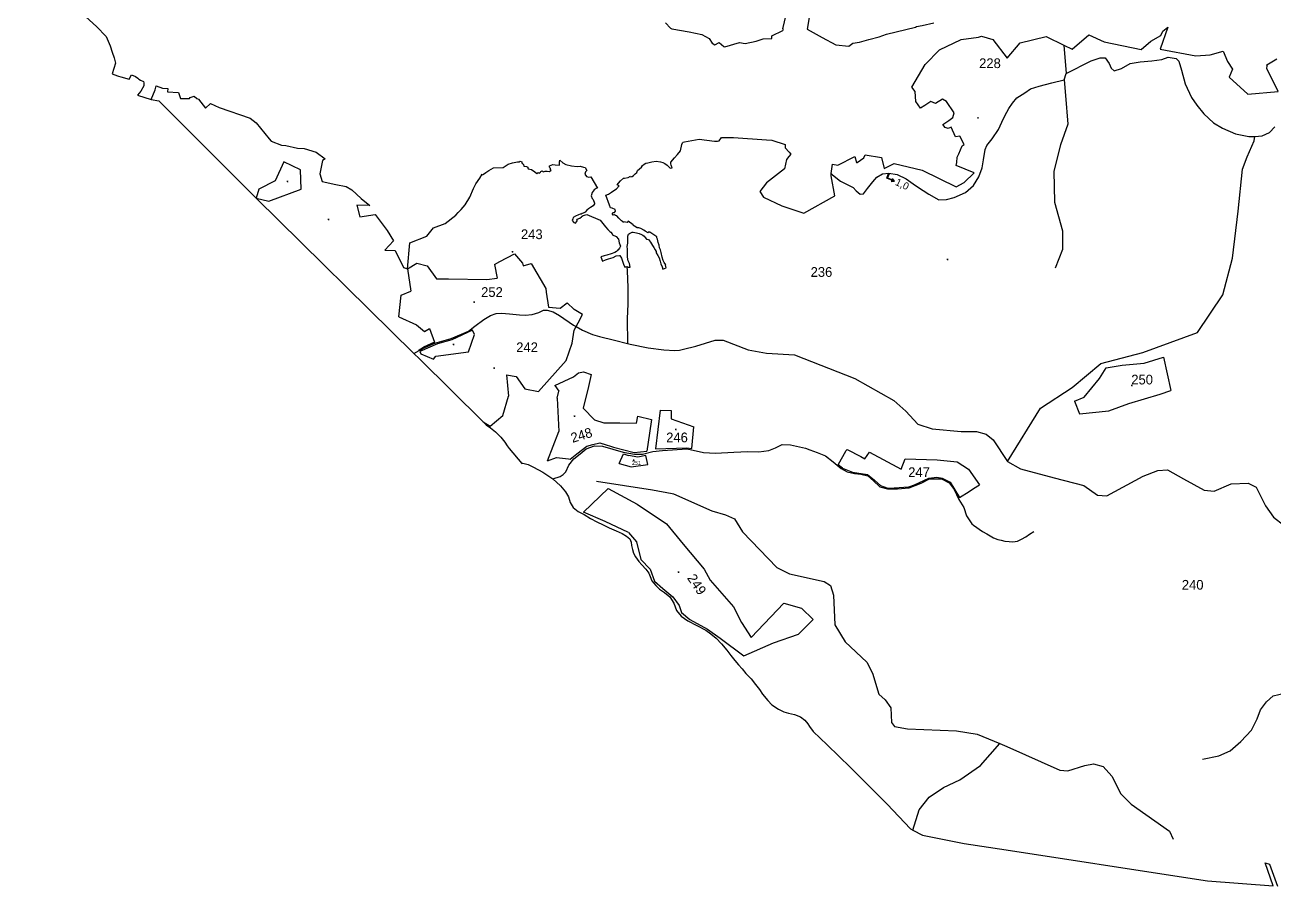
# Model space of a CAD drawing. Extents: x -2 to 556627, y -26 to 1844389.
# Drawn here: x 552047 to 554618, y 1838187 to 1839960 of the extents above; entities that cross this region are included whole.
import ezdxf

# ---------------------------------------------------------------- set-up
doc = ezdxf.new("R2010")
doc.units = 0
for name, color, linetype in [('Level 10', 7, 'Continuous'), ('Level 11', 7, 'Continuous'), ('Level 13', 7, 'Continuous')]:
    doc.layers.add(name, color=color, linetype=linetype)

msp = doc.modelspace()

# ---------------------------------------------------------------- linework, layer by layer
at = {"layer": 'Level 10'}
for p, q in [((554185.49, 1839918.8), (554190.82, 1839860.28)), ((554260.42, 1839892.84), (554270.71, 1839892.81)), ((554387.4, 1839889.35), (554400.17, 1839893.8)), ((554400.17, 1839893.8), (554417.17, 1839891.44)), ((554417.17, 1839891.44), (554422.24, 1839885.85)), ((554422.24, 1839885.85), (554427.59, 1839867.06)), ((554160.91, 1839841.17), (554186.43, 1839847.2)), ((554186.43, 1839847.2), (554190.82, 1839860.28)), ((554459.59, 1839794.84), (554474.11, 1839777.48)), ((554038.26, 1839725.72), (554050.93, 1839744.74)), ((554050.93, 1839744.74), (554058.18, 1839759.84)), ((554027.17, 1839711.99), (554038.26, 1839725.72)), ((553707.14, 1839654.2), (553709.33, 1839651.65)), ((553709.33, 1839651.65), (553726.27, 1839638.78)), ((553983.44, 1839615.29), (554000, 1839629.35)), ((552523.45, 1839603.69), (552847.92, 1839284.09)), ((553055, 1839489), (553071.78, 1839469.89)), ((552834.83, 1839458.11), (552853.99, 1839469.69)), ((552834.83, 1839458.11), (552841.92, 1839411.96)), ((553013.68, 1839467.18), (553019, 1839439)), ((553071.78, 1839469.89), (553073, 1839464)), ((553073, 1839464), (553089, 1839469)), ((553120, 1839410), (553125, 1839379)), ((553178, 1839332), (553181.85, 1839339.22)), ((553181.85, 1839339.22), (553186, 1839347)), ((552847.92, 1839284.09), (552859.11, 1839290.25)), ((554351.26, 1839263.59), (554390.93, 1839276.12)), ((554390.93, 1839276.12), (554406.17, 1839207.33)), ((553038.77, 1839239.88), (553058.5, 1839236.49)), ((553038.77, 1839239.88), (553042.31, 1839195.82)), ((553138, 1839218), (553176.6, 1839235.89)), ((553138, 1839218), (553146, 1839206)), ((553143, 1839192), (553146, 1839206)), ((554384.33, 1839199.8), (554406.17, 1839207.33)), ((553030.68, 1839156.05), (553042.31, 1839195.82)), ((553143, 1839192), (553146.09, 1839122.94)), ((554207.42, 1839185.44), (554217.99, 1839159.65)), ((553004.9, 1839133.9), (553030.68, 1839156.05)), ((553306, 1839140.35), (553309, 1839155)), ((552990.21, 1839143.12), (553004.9, 1839133.9)), ((553123.08, 1839062.91), (553146.09, 1839122.94)), ((553272, 1839141), (553306, 1839140.35)), ((553236.7672, 1839098.0792), (553237.7169, 1839097.764)), ((553237.7169, 1839097.764), (553259.09, 1839090.67)), ((553259.09, 1839090.67), (553301.31, 1839080.05)), ((553301.31, 1839080.05), (553327.32, 1839082.6)), ((553739.64, 1839086.16), (553768, 1839072)), ((553768, 1839072), (553776, 1839067)), ((553851, 1839046), (553859, 1839067)), ((553859, 1839067), (553925, 1839065)), ((553990.98, 1839000), (554000, 1839005.93)), ((554000, 1839005.93), (554011.82, 1839013.7)), ((553402.05, 1838891.13), (553445.46, 1838839.56)), ((553445.46, 1838839.56), (553457.64, 1838817.19)), ((553343.4, 1838814.91), (553360.54, 1838800.12)), ((553457.64, 1838817.19), (553505.63, 1838762)), ((553505.63, 1838762), (553522.07, 1838730.11)), ((553542, 1838699), (553609.14, 1838769.47)), ((553522.07, 1838730.11), (553542, 1838699))]:
    msp.add_line(p, q, dxfattribs=at)
for points in [[(552047.39, 1840091.88), (552194.41, 1839957.15), (552214.49, 1839936.53), (552222.56, 1839917.39), (552226.88, 1839903.95), (552230.76, 1839892.42), (552233.44, 1839881.9), (552227.06, 1839859.5), (552237.83, 1839855.41), (552239.8, 1839854.85), (552244.64, 1839853.47), (552261.53, 1839848.66), (552266.55, 1839857.66), (552274.58, 1839854.04), (552279.67, 1839850.45), (552281.97, 1839848.51), (552285.31, 1839846.33), (552291.22, 1839844.02), (552292.1, 1839840.96), (552291.74, 1839835.14), (552285.84, 1839823.88), (552279.26, 1839815.69), (552307.23, 1839806.72)], [(553365.89, 1839964.61), (553376.4, 1839953.78), (553378.55, 1839951.96), (553414.74, 1839946.31), (553440.64, 1839940.89), (553455.88, 1839932.66), (553461.62, 1839922.58), (553467.66, 1839919.27), (553475.94, 1839923.86), (553485.86, 1839916.01), (553488.19, 1839915.44), (553518.06, 1839924.38), (553529.6, 1839921.81), (553552.28, 1839927.1), (553566.52, 1839931.82), (553584.81, 1839932.17), (553584.89, 1839938.05), (553607.31, 1839948.94), (553608.66, 1839951.41), (553607.07, 1839952.49), (553623.62, 1840022.04)], [(553666.24, 1840004.16), (553657.44, 1839951.55), (553688.32, 1839934.14), (553716.44, 1839919.18), (553742.84, 1839916.32), (553751.34, 1839922.93), (553764.8, 1839924.57), (553784.05, 1839929.96), (553805.93, 1839935.56), (553820.5, 1839941.02), (553880.71, 1839955.43), (553882.71, 1839957.36), (553893.87, 1839959.32), (553918.05, 1839964.91)], [(554185.49, 1839918.8), (554203.18, 1839910.11), (554237.03, 1839940.1), (554268.95, 1839925.59), (554344.86, 1839909.39), (554365.05, 1839926.55), (554385.71, 1839938.45), (554389.54, 1839947.28), (554399.55, 1839955.47), (554383.83, 1839910.06), (554457.38, 1839896.88), (554486.71, 1839898.77), (554513.42, 1839906.03), (554522.3, 1839884.9), (554532.79, 1839869.1), (554526.32, 1839852.87), (554564.26, 1839817.86), (554626.87, 1839823.47), (554603.42, 1839870.81), (554603.94, 1839876.06), (554603.57, 1839878.19), (554624.2, 1839890.57)], [(553707.14, 1839654.2), (553709.63, 1839673.74), (553720.66, 1839671.31), (553755.85, 1839689.1), (553758.99, 1839677.06), (553760.35, 1839676.85), (553774.25, 1839686.76), (553776.56, 1839692.8), (553810.09, 1839687.5), (553815.62, 1839664.85), (553836.22, 1839674.91), (553894.35, 1839661.01), (553964.29, 1839626.9), (553980.53, 1839635.94), (554001.09, 1839655.5), (553964.23, 1839671.03), (553965.36, 1839676.77), (553966.09, 1839687.75), (553969.47, 1839694.86), (553969.47, 1839694.97), (553976.19, 1839711.05), (553980.35, 1839714.02), (553971.57, 1839731.26), (553962.79, 1839729.65), (553953.9, 1839749.64), (553947.91, 1839746.78), (553941.69, 1839748.79), (553936.34, 1839754.95), (553948.76, 1839763.82), (553956.99, 1839769.69), (553959.67, 1839779.31), (553943.88, 1839802.58), (553935.84, 1839807.14), (553921.77, 1839798.73), (553912.27, 1839802.31), (553899.32, 1839794.66), (553890.7, 1839788.83), (553880.87, 1839802.76), (553879.71, 1839823.52), (553873.16, 1839831.9), (553900.19, 1839878.66), (553930.14, 1839909.02), (553974.1, 1839930.04), (554010.41, 1839935.19), (554015.96, 1839937.38), (554039.64, 1839930.02), (554069.36, 1839892), (554095.61, 1839923.57), (554149.66, 1839936.39), (554185.49, 1839918.8)], [(554190.82, 1839860.28), (554241.66, 1839886.33), (554260.42, 1839892.84)], [(554270.71, 1839892.81), (554279.02, 1839880.8), (554283.04, 1839871.29), (554289.15, 1839865.82), (554304.43, 1839870.36), (554322.44, 1839880.92), (554342.91, 1839884.55)], [(554342.91, 1839884.55), (554367.14, 1839886.69), (554387.4, 1839889.35)], [(554427.59, 1839867.06), (554435.77, 1839838.93), (554448.7, 1839811.01), (554459.59, 1839794.84)], [(554079.95, 1839799.01), (554088.95, 1839809.9), (554105.52, 1839820.8), (554117.35, 1839828.85), (554134.87, 1839834.54), (554160.91, 1839841.17)], [(554186.43, 1839847.2), (554189.17, 1839814.66), (554193.86, 1839755.75), (554178.61, 1839713.39), (554165, 1839659.03), (554166.26, 1839595.62), (554183.25, 1839536.58), (554182.65, 1839497.74), (554167.78, 1839459.66)], [(552307.23, 1839806.72), (552315.13, 1839826.9), (552317.3, 1839835.15), (552330.38, 1839830.29), (552341.28, 1839829.34), (552341.07, 1839822.76), (552363.57, 1839821.27), (552367.39, 1839808.64), (552386.3, 1839809.14), (552387.63, 1839810.83), (552395.49, 1839813.77), (552400.99, 1839808.49), (552404.32, 1839807.18), (552418.83, 1839789.13), (552429.52, 1839798.86), (552447.32, 1839790.16), (552510.94, 1839768.64), (552523.1, 1839758.8), (552549.76, 1839725.9), (552554.17, 1839720.98), (552575.13, 1839712.95), (552584.33, 1839711.76), (552608.29, 1839706.32), (552621.75, 1839706.09), (552646.81, 1839698.09), (552665.37, 1839684.51), (552660.08, 1839680.88), (552654.36, 1839653.83), (552659.43, 1839638.04), (552687.41, 1839631.82), (552708.21, 1839627.76), (552719.99, 1839620.62), (552739.44, 1839603.1), (552757.43, 1839588.64), (552730.51, 1839588.88), (552736.89, 1839565.3), (552768.13, 1839570.08), (552792.72, 1839536.86), (552805.9, 1839515.47), (552788.3, 1839496.68), (552809.37, 1839495.55), (552826.21, 1839460.86), (552834.83, 1839458.11)], [(552307.23, 1839806.72), (552323.13, 1839804.01), (552523.45, 1839603.69)], [(554058.18, 1839759.84), (554064.33, 1839773.42), (554072.85, 1839788.11), (554079.95, 1839799.01)], [(554474.11, 1839777.48), (554493.76, 1839758.67), (554512.63, 1839747.93), (554539.34, 1839736.25)], [(554579.15, 1839730.68), (554593.76, 1839731.76), (554609.37, 1839739.09), (554620.22, 1839750.24)], [(553286.19, 1839462.66), (553288.94, 1839461.71), (553292.78, 1839461.29), (553291.56, 1839468.83), (553289.29, 1839474.9), (553287.92, 1839482.03), (553287.71, 1839489.85), (553287.37, 1839494.78), (553287.9, 1839498.86), (553287.02, 1839504.06), (553288.11, 1839510.83), (553288.06, 1839519.3), (553287.99, 1839525.46), (553289.77, 1839529.5), (553292, 1839530.81), (553294.67, 1839532.1), (553297.52, 1839533.34), (553299.11, 1839533.39), (553306.01, 1839532.23), (553311.31, 1839530.65), (553316.62, 1839528.47), (553319.49, 1839527.13), (553322.02, 1839525.56), (553324.18, 1839522.47), (553326.56, 1839519.41), (553330.58, 1839518.36), (553334.91, 1839513.19), (553339.13, 1839506.18), (553341.78, 1839502.01), (553344.73, 1839496.95), (553346.73, 1839493.74), (553346.91, 1839490.75), (553349.77, 1839485.43), (553352.54, 1839481.03), (553355.01, 1839473.68), (553356.36, 1839468.65), (553358.64, 1839462.47), (553360.59, 1839457.54), (553366.95, 1839459.98), (553365.66, 1839465.62), (553366.75, 1839466.16), (553362.8, 1839471.26), (553361.11, 1839475.34), (553359.2, 1839481.86), (553356.97, 1839491.41), (553355.59, 1839497.07), (553353.5, 1839501.49), (553352.65, 1839506.77), (553350.75, 1839512.19), (553349.03, 1839518.96), (553347.97, 1839522), (553347.73, 1839523.85), (553333.81, 1839533.44), (553331.62, 1839533.99), (553330.24, 1839532.56), (553324.13, 1839535.71), (553321.2, 1839537.63), (553315.23, 1839540.92), (553309.03, 1839543.45), (553308.48, 1839542.11), (553303.6, 1839545.21), (553302.1, 1839546.06), (553298.44, 1839548.07), (553299.28, 1839548.92), (553288.73, 1839556.6), (553287.04, 1839553.76), (553280.36, 1839554.93), (553279.48, 1839553.55), (553277.43, 1839555.31), (553275.26, 1839556.84), (553269.73, 1839562.51), (553265.3, 1839566.94), (553263.13, 1839568.18), (553260.53, 1839569.23), (553258.04, 1839568.72), (553255.87, 1839571.91), (553258.19, 1839574.18), (553261, 1839574.1), (553262.7, 1839576.65), (553262.49, 1839580.59), (553255.84, 1839583.25), (553252.29, 1839583.61), (553250.3, 1839589.27), (553242.95, 1839610.12), (553248.36, 1839611.81), (553254.87, 1839615.73), (553259.28, 1839619.69), (553264.63, 1839623.17), (553270.38, 1839629.08), (553267.83, 1839630.18), (553266.65, 1839630.87), (553269.17, 1839634.22), (553273.01, 1839639.05), (553279.51, 1839645.03), (553281.1, 1839644.61), (553289.06, 1839646.22), (553293.53, 1839648.98), (553294.65, 1839647.46), (553297.35, 1839648.33), (553300.21, 1839650.14), (553303.64, 1839653.76), (553306.54, 1839656.46), (553307.94, 1839660.44), (553316.24, 1839667.4), (553318.28, 1839670.7), (553321.8, 1839673.42), (553325.36, 1839675.56), (553329.62, 1839676.1), (553337.5, 1839678.42), (553346.76, 1839679.67), (553355.37, 1839678.74), (553360.35, 1839676.92), (553364.64, 1839675.05), (553369.13, 1839671.35), (553372.32, 1839668.77), (553375.46, 1839665.45), (553379.75, 1839666.39), (553377.66, 1839671.32), (553376.93, 1839674.4), (553377, 1839677.43), (553384.09, 1839686.85), (553390.24, 1839693.19), (553396.51, 1839700.83), (553399.16, 1839713.83), (553400.73, 1839717.42), (553402.04, 1839718.85), (553404.93, 1839719.44), (553435.2, 1839724.81), (553466.44, 1839721.22), (553472.98, 1839720.93), (553476.61, 1839721.85), (553477.76, 1839723.59), (553479.57, 1839726.67), (553481.42, 1839728.37), (553485.35, 1839728.67), (553505.95, 1839728.44), (553573.51, 1839723.78), (553584.78, 1839723), (553612.43, 1839713.94), (553612.17, 1839707.37), (553620.29, 1839698.45), (553624.05, 1839694.4), (553619.39, 1839689.07), (553614.82, 1839683.41), (553610.74, 1839664.18), (553573.66, 1839635.24), (553559.66, 1839617.26), (553567.6, 1839605.93), (553605.43, 1839588.1), (553650.52, 1839572.47), (553714.26, 1839608.18), (553706.55, 1839649.6), (553707.14, 1839654.2)], [(554069.97, 1839061.27), (554137.38, 1839171.04), (554203.01, 1839213.74), (554262.07, 1839263.01), (554348.63, 1839285.77), (554460.6, 1839327.07), (554513.11, 1839404.26), (554532.8, 1839479.81), (554544.71, 1839576.67), (554553.63, 1839663.46), (554563.09, 1839688.38), (554577.49, 1839721.92), (554579.15, 1839730.68)], [(554539.34, 1839736.25), (554566.36, 1839730.44), (554579.15, 1839730.68)], [(554017.67, 1839666.03), (554020.31, 1839682.4), (554024.01, 1839703.53), (554027.17, 1839711.99)], [(552523.45, 1839603.69), (552549.25, 1839597.48), (552615.56, 1839621.97), (552614.39, 1839662.14), (552580.42, 1839678.49), (552562.53, 1839639.31), (552528.93, 1839622.38), (552523.45, 1839603.69)], [(552834.83, 1839458.11), (552839.42, 1839511.41), (552874.36, 1839525.15), (552888.15, 1839542.84), (552912.46, 1839551.47), (552933.93, 1839568.43), (552938.72, 1839574.33), (552945.17, 1839580.16), (552953.67, 1839589.7), (552962.85, 1839605.7), (552970.69, 1839623.63), (552975.29, 1839633.26), (552983.73, 1839644.82), (552988.37, 1839652.94), (552989.23, 1839651.47), (552996.3, 1839656.65), (553001.94, 1839660.25), (553011.71, 1839665.78), (553031.81, 1839666.56), (553041.88, 1839673.51), (553050.71, 1839676.41), (553061.34, 1839678.57), (553064.61, 1839678.19), (553067, 1839679.89), (553069.94, 1839678.69), (553070.35, 1839676.96), (553070.56, 1839674.9), (553072.13, 1839674.07), (553073.46, 1839672.67), (553074.49, 1839669.54), (553080.02, 1839668.67), (553082.65, 1839667.36), (553082.59, 1839665.82), (553083.26, 1839664.02), (553089.75, 1839662.82), (553096.83, 1839657.81), (553101.05, 1839654.26), (553103.98, 1839656.34), (553106.75, 1839655.27), (553108.47, 1839657.15), (553109.24, 1839658.46), (553111.7, 1839660.16), (553113.93, 1839657.54), (553118.01, 1839658.99), (553121.98, 1839659.24), (553127.16, 1839658.46), (553130.15, 1839661.44), (553129.41, 1839661.87), (553128.87, 1839664.97), (553127.55, 1839665.79), (553127.27, 1839668.25), (553127.36, 1839670.52), (553133.93, 1839672.6), (553138.95, 1839672.35), (553147.74, 1839671.79), (553147.55, 1839674.99), (553147.31, 1839678.01), (553148.53, 1839682.18), (553154.65, 1839676.27), (553160.73, 1839673.12), (553172.58, 1839670.43), (553183.67, 1839669.15), (553190.02, 1839669.48), (553197.26, 1839667.2), (553200.15, 1839667.03), (553203.56, 1839660.81), (553200.92, 1839657.53), (553199.74, 1839653.29), (553202.9, 1839648.06), (553207.87, 1839646.67), (553212, 1839647.33), (553225.52, 1839624.44), (553223.42, 1839623.54), (553218.66, 1839620.43), (553214.86, 1839615.49), (553213.81, 1839610.56), (553212.71, 1839608.36), (553214.87, 1839603.07), (553216.62, 1839601.09), (553219.39, 1839593.02), (553219.34, 1839591.75), (553218.46, 1839589.82), (553216.79, 1839588.09), (553211.18, 1839584.13), (553207.53, 1839581.43), (553204.02, 1839578.79), (553200.66, 1839574.81), (553196.41, 1839573.04), (553194.06, 1839571.91), (553192.51, 1839570.96), (553190.17, 1839570.33), (553186.41, 1839569.34), (553180.28, 1839566.64), (553175.79, 1839563.81), (553175.32, 1839560.82), (553173.46, 1839557.84), (553177.12, 1839553.19), (553180.28, 1839552), (553184.48, 1839557.34), (553183.27, 1839558.04), (553184.09, 1839560.61), (553189.64, 1839562.59), (553192.75, 1839564.99), (553194.38, 1839566.88), (553196.49, 1839567.75), (553198.99, 1839568.42), (553203.96, 1839570.27), (553231.35, 1839558.53), (553239.52, 1839548.19), (553242.16, 1839544.83), (553246.94, 1839539.32), (553251.29, 1839534.66), (553253.21, 1839533.65), (553255.98, 1839529.97), (553256.81, 1839527.98), (553264.21, 1839524.42), (553269.14, 1839519.31), (553270.31, 1839511.62), (553272.88, 1839504.69), (553271.22, 1839500.49), (553269.29, 1839497.93), (553268.65, 1839497.88), (553266.67, 1839495.79), (553265.21, 1839494.14), (553261.26, 1839491.8), (553253.77, 1839489.25), (553245.19, 1839486.4), (553239.68, 1839484.69), (553232.96, 1839482.65), (553235.9, 1839474.09), (553242.31, 1839476.79), (553248.71, 1839478.95), (553257.76, 1839481.15), (553264.08, 1839484.71), (553270.83, 1839485.67), (553271.83, 1839485.63), (553275.11, 1839479.98), (553277.37, 1839473.79), (553279.2, 1839467.99), (553281.89, 1839461.46), (553286.19, 1839462.66)], [(554000, 1839629.35), (554010.81, 1839647.54), (554017.67, 1839666.03)], [(553726.27, 1839638.78), (553739.73, 1839631.52), (553752.13, 1839625.57), (553758.4, 1839618.43)], [(553758.4, 1839618.43), (553766.52, 1839612.15), (553773.43, 1839612.26), (553781.32, 1839623.57), (553792.33, 1839637.31), (553800.91, 1839647.13)], [(553800.91, 1839647.13), (553812.69, 1839653.9), (553825.84, 1839655.35)], [(553830.33, 1839638.99), (553834.31, 1839639.55), (553821.2, 1839644.85), (553824.97, 1839654.12), (553825.89, 1839653.75), (553822.52, 1839645.41), (553834.66, 1839640.49), (553832.21, 1839643.62)], [(553825.84, 1839655.35), (553842.5, 1839652.1), (553861.34, 1839643.34), (553880.3, 1839630.03), (553895.84, 1839619.22), (553907.72, 1839612.04)], [(553830.47, 1839638), (553837.16, 1839638.93), (553833, 1839644.25)], [(553907.72, 1839612.04), (553928.59, 1839600.25), (553944.06, 1839600.78), (553960.05, 1839604.89), (553983.44, 1839615.29)], [(553013.68, 1839467.18), (553025.12, 1839472.88), (553055, 1839489)], [(552853.99, 1839469.69), (552874.96, 1839464.27), (552894.76, 1839437.59), (552918.84, 1839437.2), (552998, 1839436), (553019, 1839439)], [(553089, 1839469), (553119.52, 1839417.36), (553120, 1839410)], [(553286.19, 1839462.66), (553286.76, 1839454.19), (553288.57, 1839419.45), (553288.57, 1839385.79), (553286.75, 1839355.03), (553287.32, 1839304.69)], [(552817, 1839359), (552821.38, 1839403.95), (552841.92, 1839411.96)], [(553125, 1839379), (553149, 1839377), (553163.38, 1839388.4), (553177.68, 1839374.16)], [(552817, 1839359), (552853, 1839343), (552870, 1839329), (552880, 1839335), (552890.48, 1839306.9), (552867.51, 1839296.6)], [(552859.11, 1839290.25), (552870.12, 1839296.3), (552891.07, 1839305.11), (552905.34, 1839309.06), (552924.77, 1839314.53), (552945.71, 1839323.64), (552960.28, 1839330.02), (552973.33, 1839340.35), (552991.55, 1839354.02), (553005.51, 1839361.93), (553017.35, 1839366.48), (553028.28, 1839366.79), (553044.67, 1839365.27), (553065.62, 1839363.44), (553077.17, 1839362.64), (553091.26, 1839364.02), (553105.01, 1839368.49), (553114.98, 1839372.96), (553122.2, 1839373.3), (553134.57, 1839369.86), (553147.64, 1839361.95), (553176.51, 1839342.34), (553181.85, 1839339.22)], [(553186, 1839347), (553195.31, 1839364.19), (553177.68, 1839374.16)], [(552973, 1839323), (552968.64, 1839332.05), (552926.11, 1839311.86), (552896.44, 1839303.49), (552860.43, 1839287.91), (552862, 1839283), (552888, 1839272), (552893, 1839278), (552960, 1839287), (552973, 1839323)], [(553058.5, 1839236.49), (553076.61, 1839210.85), (553104.26, 1839205.63), (553161.47, 1839269.72), (553174, 1839305), (553178, 1839332)], [(553181.85, 1839339.22), (553194.73, 1839331.68), (553215.35, 1839322.74), (553230.13, 1839318.61), (553260.73, 1839311.04), (553287.32, 1839304.69)], [(553287.32, 1839304.69), (553293.04, 1839303.32), (553330.23, 1839295.24), (553362.51, 1839291.49), (553384.71, 1839289.76), (553394.72, 1839290.39), (553402.76, 1839292.72), (553428.27, 1839298.56), (553468.04, 1839311.54), (553484.57, 1839311.44), (553535.7, 1839291.27), (553573.68, 1839284.41), (553631.53, 1839280.74), (553755.23, 1839231.99), (553835.97, 1839186.81), (553860.64, 1839165.15), (553885.27, 1839138.53), (553914.97, 1839128.41), (553974.46, 1839123.08), (554005.87, 1839122.88), (554025.68, 1839117.8), (554040.49, 1839106.12), (554069.97, 1839061.27)], [(552847.92, 1839284.09), (552859.48, 1839272.64), (552990.21, 1839143.12)], [(552859.11, 1839290.25), (552858.44, 1839291.44), (552867.51, 1839296.6)], [(554207.42, 1839185.44), (554227.74, 1839194.21), (554258.82, 1839232.48), (554273.16, 1839254.02), (554305.83, 1839259.6), (554351.26, 1839263.59)], [(553176.6, 1839235.89), (553186.6, 1839243.96), (553196.84, 1839246.08), (553213.04, 1839240.56)], [(553213.04, 1839240.56), (553207, 1839216), (553196, 1839171), (553220, 1839147)], [(554217.99, 1839159.65), (554278.48, 1839165.51), (554319.64, 1839180.56), (554384.33, 1839199.8)], [(553220, 1839147), (553239, 1839141), (553272, 1839141)], [(553309, 1839155), (553337, 1839148), (553333, 1839120), (553327.32, 1839082.6)], [(553354.61, 1839167.1), (553345.23, 1839087.27), (553410.04, 1839089.82), (553420.27, 1839088.54), (553424.11, 1839133.13)], [(553354.61, 1839167.1), (553377.21, 1839166.25), (553377.21, 1839149.27), (553424.11, 1839133.13)], [(552990.21, 1839143.12), (552996.7, 1839136.69), (553005.87, 1839130.91), (553015.92, 1839122.56), (553027.04, 1839111.49), (553034.86, 1839101.51), (553039.79, 1839093.54), (553043.74, 1839088.01), (553070.39, 1839057.13)], [(553133.6, 1839026.06), (553148.86, 1839030.49), (553155.18, 1839034.34), (553160.41, 1839040.39), (553166.69, 1839053.68), (553177.22, 1839066.62), (553190.29, 1839077.06), (553202.3, 1839087.65), (553219.5, 1839093.85), (553236, 1839093.32), (553257.3, 1839087.05), (553278.87, 1839080.82), (553301.92, 1839076.44), (553318.2, 1839076.8), (553339.4, 1839082.13), (553359.91, 1839084.26), (553410.47, 1839087.22), (553443.9, 1839079.94), (553468.96, 1839078.65), (553506.43, 1839080.82), (553535.37, 1839082.31), (553557.68, 1839081.12), (553578.37, 1839084.05), (553592.47, 1839089.91), (553605.94, 1839096.74), (553623.29, 1839095.52), (553653.94, 1839088.59), (553663.02, 1839085.54), (553678.08, 1839080.28), (553695.43, 1839073.19), (553710.63, 1839060.77), (553727.17, 1839046.81), (553739.69, 1839039.83), (553754.89, 1839036.81), (553768.21, 1839035.54), (553782.3, 1839032), (553794.18, 1839021.3), (553807.23, 1839009.43), (553822.47, 1839004.98), (553843.55, 1839005.47), (553867.36, 1839007.31), (553892.29, 1839016.71), (553908.89, 1839025.98), (553933.84, 1839025.72), (553949.61, 1839017.54), (553959.74, 1839003.78), (553969.46, 1838983.06), (553979.84, 1838966.98), (553985.53, 1838949.73), (553996.22, 1838933.16), (554000, 1838930.42), (554017.97, 1838917.23), (554027.29, 1838912.4), (554041.1, 1838904.45), (554050.09, 1838901.07), (554056.71, 1838899.46), (554064.23, 1838897.67), (554073.36, 1838896.41), (554080.52, 1838896.05), (554090.37, 1838897.49), (554098.43, 1838901.79), (554107.2, 1838906.44), (554114.9, 1838911.64), (554123.85, 1838917.55)], [(553203.65, 1839093.21), (553216.45, 1839096.61), (553230.95, 1839100.01), (553236.7672, 1839098.0792)], [(553165.88, 1839066.98), (553169.29, 1839066.41), (553183.18, 1839077.08), (553203.65, 1839093.21)], [(553270.17, 1839057.56), (553279.12, 1839077.09), (553289.78, 1839073.69)], [(553270.17, 1839057.56), (553295.32, 1839050.76), (553329.44, 1839055.01), (553325.17, 1839073.69), (553308.54, 1839070.3), (553289.78, 1839073.69)], [(553729.8, 1839048), (553721, 1839054.48), (553738, 1839084), (553739.64, 1839086.16)], [(553776, 1839067), (553786, 1839081), (553851, 1839046)], [(553070.39, 1839057.13), (553072.37, 1839057.81), (553083.05, 1839055.6), (553093.84, 1839050), (553113.42, 1839039.77), (553133.6, 1839026.06)], [(553123.08, 1839062.91), (553141.6, 1839069.54), (553165.88, 1839066.98)], [(553729.8, 1839048), (553750.47, 1839039.62), (553781.84, 1839034.66)], [(553925, 1839065), (553965.9, 1839060.57), (553989.24, 1839045.71), (554011.82, 1839013.7)], [(554069.97, 1839061.27), (554096.33, 1839046.21), (554165.66, 1839027.58), (554226.74, 1839012.31), (554254.72, 1838992.28), (554274.55, 1838990.5), (554349.21, 1839031.4), (554379.04, 1839042.79), (554398.89, 1839044.32), (554431.85, 1839025.92), (554474.69, 1839002.49), (554495.41, 1839000.67), (554530.22, 1839015.35), (554564.95, 1839016.79), (554581.43, 1839008.41), (554601.04, 1838970.23), (554617.43, 1838946.97), (554638.82, 1838930.29)], [(553133.6, 1839026.06), (553149.59, 1839011.02), (553160.12, 1838998.8), (553165.98, 1838988.55), (553169.72, 1838976.83), (553175.77, 1838966.82), (553186.22, 1838958.62), (553198.28, 1838952.22), (553211.64, 1838944.43), (553224.25, 1838937.42), (553237.49, 1838930.76), (553249.66, 1838925.13), (553264.49, 1838918.75), (553276.31, 1838912.89), (553285.82, 1838908.02), (553292.06, 1838902.5), (553294.92, 1838895.56), (553296.17, 1838888.54), (553297.63, 1838880.49), (553300.01, 1838872.73), (553304.3, 1838864.99), (553310.94, 1838855.89), (553317.28, 1838848.57), (553325.49, 1838839.93), (553331.47, 1838831.52), (553334.34, 1838824.58), (553337.87, 1838815.9), (553345.74, 1838805.98), (553353.72, 1838798.55), (553363.63, 1838791.82), (553374.64, 1838782.81), (553383.26, 1838769.54), (553388.59, 1838754.95), (553398.05, 1838742.72), (553411.88, 1838733.36), (553449.06, 1838713.88), (553459.32, 1838706.51), (553470.21, 1838697.78), (553481.26, 1838685.82), (553492.06, 1838672.69), (553500.5, 1838661.98), (553508.37, 1838652.06), (553515.78, 1838642.85), (553523.5, 1838634.25), (553531.27, 1838625.27), (553542.47, 1838613.71), (553551.16, 1838602.45), (553559.19, 1838591.88), (553565.6, 1838582.28), (553576.19, 1838569.31), (553584.67, 1838560.8), (553598.37, 1838551.71), (553609.22, 1838545.94), (553618.83, 1838543.56), (553631.64, 1838540.86), (553643.53, 1838535.97), (553652.73, 1838528.77), (553658.5, 1838521.39), (553662.04, 1838516.15), (553669.6, 1838505.62), (553698.85, 1838478.39), (553746.79, 1838431.35)], [(553223.97, 1839021.17), (553339.1, 1839003.21), (553379.82, 1838995.65), (553382.44, 1838994.99), (553461.49, 1838960), (553489.55, 1838951.56), (553507.68, 1838943.17), (553524.05, 1838916.6), (553594.69, 1838843.36), (553621.06, 1838829.96), (553692.07, 1838814.62), (553705.24, 1838806.27), (553711.73, 1838786.37), (553714.65, 1838725.14), (553735.93, 1838690.26), (553780.31, 1838648.62), (553791.74, 1838625.39), (553804.7, 1838582.29), (553817.85, 1838570.63), (553829.33, 1838554.01), (553830.79, 1838524.22), (553837.35, 1838515.91), (553863.78, 1838510.78), (553964.61, 1838506.84), (554007.56, 1838499.96), (554053.85, 1838480.84)], [(553781.84, 1839034.66), (553796, 1839023.23), (553808.25, 1839012.18), (553823.17, 1839006.85), (553836.56, 1839007.23)], [(553836.56, 1839007.23), (553866.79, 1839009.51), (553878.27, 1839013.7), (553907.74, 1839027.42)], [(553907.74, 1839027.42), (553924.57, 1839028.95), (553935.29, 1839027.04)], [(553935.29, 1839027.04), (553951.74, 1839018.66), (553971.26, 1838987.03), (553990.98, 1839000)], [(553289.73, 1838915.39), (553241.36, 1838937.76), (553197, 1838957), (553248.14, 1839005.79), (553307.62, 1838973.8), (553368.16, 1838932.84), (553402.05, 1838891.13)], [(553289.73, 1838915.39), (553306, 1838896), (553315.23, 1838859.65), (553334, 1838840), (553343.4, 1838814.91)], [(553360.54, 1838800.12), (553381, 1838783), (553394, 1838765)], [(553394, 1838765), (553398.61, 1838750.62), (553415.75, 1838736.21)], [(553609.14, 1838769.47), (553645.46, 1838759.36), (553670.03, 1838736.49)], [(553415.75, 1838736.21), (553452.53, 1838716.31), (553478, 1838698), (553527, 1838661)], [(553527, 1838661), (553588.31, 1838688.08), (553639.59, 1838706.17), (553670.03, 1838736.49)], [(554471.39, 1838448.33), (554504.78, 1838455.16), (554528.22, 1838465.81), (554549.92, 1838484.65), (554571.69, 1838508.52), (554583.99, 1838531.88), (554590.44, 1838550.29), (554602.64, 1838566.93), (554616.68, 1838579.26), (554639.88, 1838584.44)], [(553874.78, 1838302.69), (553874.8, 1838302.72), (553888.28, 1838344), (553908.29, 1838370.35), (553938.17, 1838390.02), (553971.34, 1838406.35), (554014.52, 1838435.86), (554053.85, 1838480.84)], [(554053.85, 1838480.84), (554068.58, 1838474.76), (554177.4, 1838426.1), (554193.92, 1838424.34), (554228.71, 1838435.7), (554246.92, 1838438.9), (554266.73, 1838433.81), (554284.79, 1838413.84), (554302.75, 1838377.33), (554324.11, 1838355.69), (554403.13, 1838300.6), (554410.89, 1838283.94)], [(553746.79, 1838431.35), (553822.07, 1838355.76), (553870.39, 1838305.05), (553874.78, 1838302.69)], [(553874.78, 1838302.69), (553894.55, 1838292.08), (553980.58, 1838274.98), (554067.06, 1838261.67), (554440.77, 1838204.17), (554481.74, 1838197.87), (554616.51, 1838188.06)], [(554616.51, 1838188.06), (554600.25, 1838235.03), (554608.77, 1838232.25), (554625.43, 1838187.41)]]:
    msp.add_lwpolyline(points, dxfattribs=at)
at = {"layer": 'Level 11'}
for p, q in [((554008.375, 1839768.82), (554007.75, 1839768.82)), ((554009, 1839769.445), (554008.375, 1839768.82)), ((554008.375, 1839768.82), (554009, 1839768.195)), ((554009, 1839770.07), (554009, 1839769.445)), ((554009.625, 1839768.82), (554009, 1839769.445)), ((554009, 1839768.195), (554009.625, 1839768.82)), ((554009, 1839768.195), (554009, 1839767.57)), ((554010.25, 1839768.82), (554009.625, 1839768.82)), ((552586.875, 1839637.98), (552586.25, 1839637.98)), ((552587.5, 1839638.605), (552586.875, 1839637.98)), ((552586.875, 1839637.98), (552587.5, 1839637.355)), ((552587.5, 1839639.23), (552587.5, 1839638.605)), ((552588.125, 1839637.98), (552587.5, 1839638.605)), ((552587.5, 1839637.355), (552588.125, 1839637.98)), ((552587.5, 1839637.355), (552587.5, 1839636.73)), ((552588.75, 1839637.98), (552588.125, 1839637.98)), ((552671.405, 1839559.62), (552670.78, 1839559.62)), ((552672.03, 1839560.245), (552671.405, 1839559.62)), ((552671.405, 1839559.62), (552672.03, 1839558.995)), ((552672.03, 1839560.87), (552672.03, 1839560.245)), ((552672.655, 1839559.62), (552672.03, 1839560.245)), ((552672.03, 1839558.995), (552672.655, 1839559.62)), ((552672.03, 1839558.995), (552672.03, 1839558.37)), ((552673.28, 1839559.62), (552672.655, 1839559.62)), ((553050.325, 1839493.44), (553049.7, 1839493.44)), ((553050.95, 1839494.065), (553050.325, 1839493.44)), ((553050.325, 1839493.44), (553050.95, 1839492.815)), ((553050.95, 1839494.69), (553050.95, 1839494.065)), ((553051.575, 1839493.44), (553050.95, 1839494.065)), ((553050.95, 1839492.815), (553051.575, 1839493.44)), ((553050.95, 1839492.815), (553050.95, 1839492.19)), ((553052.2, 1839493.44), (553051.575, 1839493.44)), ((553945.715, 1839477.54), (553945.09, 1839477.54)), ((553946.34, 1839478.165), (553945.715, 1839477.54)), ((553945.715, 1839477.54), (553946.34, 1839476.915)), ((553946.34, 1839478.79), (553946.34, 1839478.165)), ((553946.965, 1839477.54), (553946.34, 1839478.165)), ((553946.34, 1839476.915), (553946.965, 1839477.54)), ((553946.34, 1839476.915), (553946.34, 1839476.29)), ((553947.59, 1839477.54), (553946.965, 1839477.54)), ((552971.015, 1839389.62), (552970.39, 1839389.62)), ((552971.64, 1839390.245), (552971.015, 1839389.62)), ((552971.015, 1839389.62), (552971.64, 1839388.995)), ((552971.64, 1839390.87), (552971.64, 1839390.245)), ((552972.265, 1839389.62), (552971.64, 1839390.245)), ((552971.64, 1839388.995), (552972.265, 1839389.62)), ((552971.64, 1839388.995), (552971.64, 1839388.37)), ((552972.89, 1839389.62), (552972.265, 1839389.62)), ((552928.615, 1839302.02), (552927.99, 1839302.02)), ((552929.24, 1839302.645), (552928.615, 1839302.02)), ((552928.615, 1839302.02), (552929.24, 1839301.395)), ((552929.24, 1839303.27), (552929.24, 1839302.645)), ((552929.865, 1839302.02), (552929.24, 1839302.645)), ((552929.24, 1839301.395), (552929.865, 1839302.02)), ((552929.24, 1839301.395), (552929.24, 1839300.77)), ((552930.49, 1839302.02), (552929.865, 1839302.02)), ((553012.265, 1839253.6), (553011.64, 1839253.6)), ((553012.89, 1839254.225), (553012.265, 1839253.6)), ((553012.265, 1839253.6), (553012.89, 1839252.975)), ((553012.89, 1839254.85), (553012.89, 1839254.225)), ((553013.515, 1839253.6), (553012.89, 1839254.225)), ((553012.89, 1839252.975), (553013.515, 1839253.6)), ((553012.89, 1839252.975), (553012.89, 1839252.35)), ((553014.14, 1839253.6), (553013.515, 1839253.6)), ((554324.775, 1839217.88), (554324.15, 1839217.88)), ((554325.4, 1839218.505), (554324.775, 1839217.88)), ((554324.775, 1839217.88), (554325.4, 1839217.255)), ((554325.4, 1839219.13), (554325.4, 1839218.505)), ((554326.025, 1839217.88), (554325.4, 1839218.505)), ((554325.4, 1839217.255), (554326.025, 1839217.88)), ((554325.4, 1839217.255), (554325.4, 1839216.63)), ((554326.65, 1839217.88), (554326.025, 1839217.88)), ((553177.965, 1839154.5), (553177.34, 1839154.5)), ((553178.59, 1839155.125), (553177.965, 1839154.5)), ((553177.965, 1839154.5), (553178.59, 1839153.875)), ((553178.59, 1839155.75), (553178.59, 1839155.125)), ((553179.215, 1839154.5), (553178.59, 1839155.125)), ((553178.59, 1839153.875), (553179.215, 1839154.5)), ((553178.59, 1839153.875), (553178.59, 1839153.25)), ((553179.84, 1839154.5), (553179.215, 1839154.5)), ((553386.135, 1839127.18), (553385.51, 1839127.18)), ((553386.76, 1839127.805), (553386.135, 1839127.18)), ((553386.135, 1839127.18), (553386.76, 1839126.555)), ((553386.76, 1839128.43), (553386.76, 1839127.805)), ((553387.385, 1839127.18), (553386.76, 1839127.805)), ((553386.76, 1839126.555), (553387.385, 1839127.18)), ((553386.76, 1839126.555), (553386.76, 1839125.93)), ((553388.01, 1839127.18), (553387.385, 1839127.18)), ((553299.615, 1839063.92), (553298.99, 1839063.92)), ((553300.24, 1839064.545), (553299.615, 1839063.92)), ((553299.615, 1839063.92), (553300.24, 1839063.295)), ((553300.24, 1839065.17), (553300.24, 1839064.545)), ((553300.865, 1839063.92), (553300.24, 1839064.545)), ((553300.24, 1839063.295), (553300.865, 1839063.92)), ((553300.24, 1839063.295), (553300.24, 1839062.67)), ((553301.49, 1839063.92), (553300.865, 1839063.92)), ((553882.015, 1839036.6), (553881.39, 1839036.6)), ((553882.64, 1839037.225), (553882.015, 1839036.6)), ((553882.015, 1839036.6), (553882.64, 1839035.975)), ((553882.64, 1839037.85), (553882.64, 1839037.225)), ((553883.265, 1839036.6), (553882.64, 1839037.225)), ((553882.64, 1839035.975), (553883.265, 1839036.6)), ((553882.64, 1839035.975), (553882.64, 1839035.35)), ((553883.89, 1839036.6), (553883.265, 1839036.6)), ((553392.025, 1838833.4), (553391.4, 1838833.4)), ((553392.65, 1838834.025), (553392.025, 1838833.4)), ((553392.025, 1838833.4), (553392.65, 1838832.775)), ((553392.65, 1838834.65), (553392.65, 1838834.025)), ((553393.275, 1838833.4), (553392.65, 1838834.025)), ((553392.65, 1838832.775), (553393.275, 1838833.4)), ((553392.65, 1838832.775), (553392.65, 1838832.15)), ((553393.9, 1838833.4), (553393.275, 1838833.4))]:
    msp.add_line(p, q, dxfattribs=at)
for centre in [(554008.9998, 1839768.82), (552587.4998, 1839637.98), (552672.0297, 1839559.62), (553050.9497, 1839493.44), (553946.3398, 1839477.54), (552971.6397, 1839389.62), (552929.2398, 1839302.02), (553012.8897, 1839253.6), (554325.3997, 1839217.88), (553178.5898, 1839154.5), (553386.7597, 1839127.18), (553300.2398, 1839063.92), (553882.6397, 1839036.6), (553392.6497, 1838833.4)]:
    msp.add_circle(centre, 0.15, dxfattribs=at)

# ---------------------------------------------------------------- texts
at = {"layer": 'Level 10'}
msp.add_text('1,0', height=15, rotation=335.0630722, dxfattribs=at).set_placement((553837.32, 1839631.45))
at = {"layer": 'Level 13'}
for s, height, p in [('228', 19.99998, (554011.4, 1839871.45)), ('243', 19.99998, (553068.27, 1839519.3)), ('236', 19.99998, (553664.51, 1839441.61)), ('252', 19.99998, (552986.31, 1839400.3)), ('242', 19.99998, (553058.57, 1839286.64)), ('250', 19.99998, (554324.56, 1839220.1)), ('246', 19.99998, (553367.2379, 1839100.9593)), ('251', 8.10583, (553296.6958, 1839054.4367)), ('247', 19.99998, (553865.4002, 1839029.4582)), ('240', 19.99998, (554428.64, 1838797.54))]:
    msp.add_text(s, height=height, dxfattribs=at).set_placement(p)
for s, rotation, p in [('248', 16.9070333, (553174.3484, 1839099.7251)), ('249', 304.2417139, (553409.54, 1838821.35))]:
    msp.add_text(s, height=19.99998, rotation=rotation, dxfattribs=at).set_placement(p)

doc.saveas('drawing.dxf')
